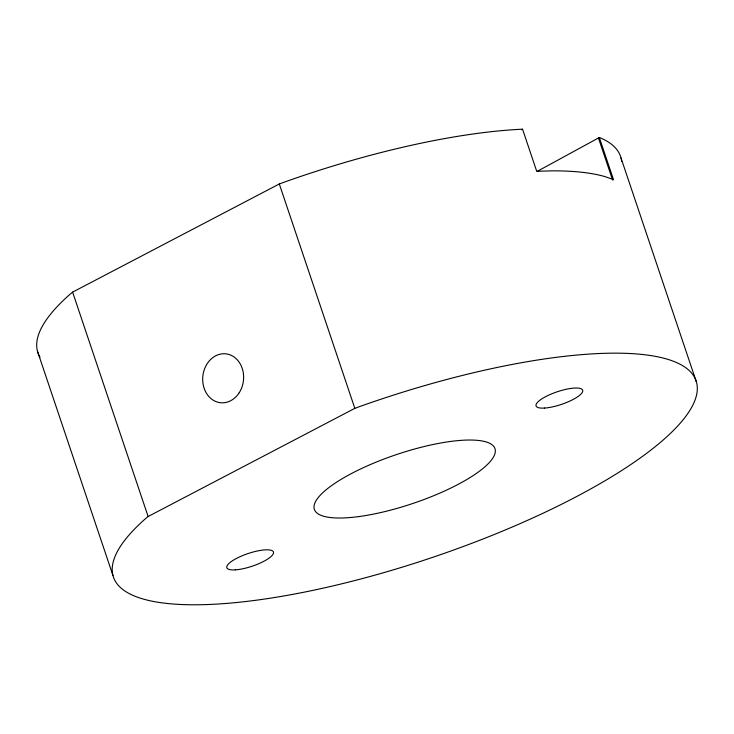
<?xml version="1.0" encoding="UTF-8"?>
<svg xmlns="http://www.w3.org/2000/svg" width="734" height="734" viewBox="0 0 734 734"><rect width="100%" height="100%" fill="white"/><g stroke="black" fill="none" stroke-linecap="round" stroke-linejoin="round"><path stroke-width="1.1" d="M537.279 171.343L599.311 137.515L613.468 179.582L604.981 176.61A307.399 83.181 -18.6 0 0 551.693 170.857L536.719 171.297L522.562 129.221L520.773 129.276A307.399 83.181 -18.6 0 0 285.48 181.702L279.305 183.968L72.611 292.123L69.501 294.719A307.399 83.181 -18.6 0 0 39.985 357.146M148.121 516.507L145.02 519.094A307.399 83.181 -18.6 0 0 327.089 587.264A307.399 83.181 -18.6 0 0 696.795 393.819A307.399 83.181 -18.6 0 0 360.99 406.086L354.825 408.352L148.121 516.507L72.611 292.123M612.596 180.041L613.468 179.582M521.654 129.679L522.562 129.221M599.311 137.515L600.293 137.854A307.399 83.181 -18.6 0 1 621.643 161.315M621.047 158.076L696.557 382.451M598.439 137.964L612.239 178.958M279.305 183.968L354.825 408.352M37.443 351.109L112.953 575.484M239.211 392.736A24.589 20.424 -83.8 0 0 226.127 353.871A24.589 20.424 -83.8 0 0 204.125 388.24A24.589 20.424 -83.8 0 0 239.211 392.736M358.761 516.589A95.292 25.791 -18.6 0 0 495.34 451.162A95.292 25.791 -18.6 0 0 359.844 469.329A95.292 25.791 -18.6 0 0 358.761 516.589M235.293 569.868A24.589 6.652 -18.6 0 0 273.231 553.867A24.589 6.652 -18.6 0 0 241.908 555.877A24.589 6.652 -18.6 0 0 235.293 569.868M544.509 408.067A24.589 6.652 -18.6 0 0 582.457 392.066A24.589 6.652 -18.6 0 0 551.133 394.075A24.589 6.652 -18.6 0 0 544.509 408.067"/></g></svg>
